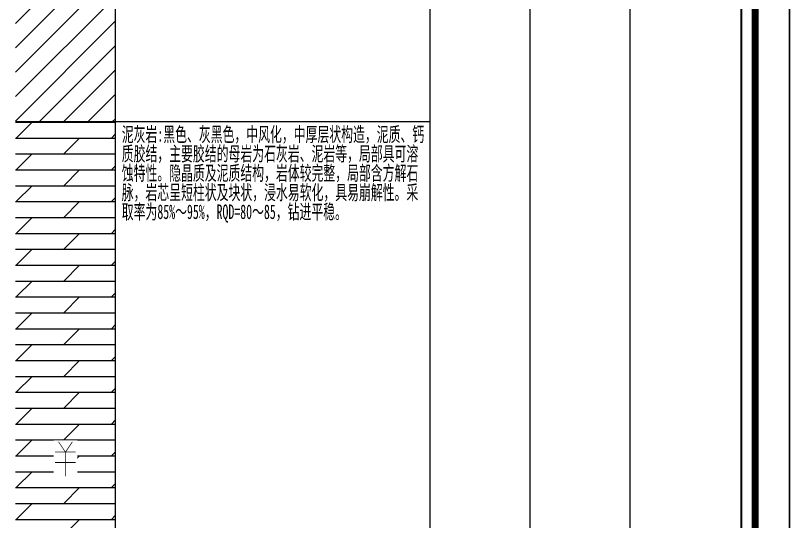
# Model space of a CAD drawing. Header units: millimetres. Extents: x 1264 to 9491, y 619 to 916.
# Drawn here: x 4257.2 to 4369.5, y 692 to 765.2 of the extents above; entities that cross this region are included whole.
import ezdxf

# ---------------------------------------------------------------- set-up
doc = ezdxf.new("R2010")
doc.units = ezdxf.units.MM
doc.styles.add('成果图表体', font='simfang_0.ttf', dxfattribs={"width": 0.6, "height": 2.1})

# ---------------------------------------------------------------- blocks, each defined once
blk = doc.blocks.new('FH_ZHONG.dwg', base_point=(0, 0.03))
blk.add_wipeout([(-1.7, -2.67), (1.7, -2.67), (1.7, 2.73), (-1.7, 2.73)])
at = {"color": 7, "const_width": 0.1}
for points in [[(-1, 2.53), (0, 1.03), (1, 2.53)], [(-1.5, 1.03), (1.5, 1.03)], [(0, 1.03), (0, -2.47)], [(-1.5, -0.47), (1.5, -0.47)]]:
    blk.add_lwpolyline(points, dxfattribs=at)
blk = doc.blocks.new('柱状图图框模板-(昇龙标准).dwg13', base_point=(27, 229))
for points, const_width in [([(0, 0), (210, 0), (210, 297), (0, 297)], 0.25), ([(25, 5), (205, 5), (205, 292), (25, 292)], 1), ([(27, 265), (203, 265), (203, 17), (27, 17)], 0.3)]:
    blk.add_lwpolyline(points, close=True, dxfattribs=dict(const_width=const_width))

msp = doc.modelspace()

# ---------------------------------------------------------------- hatches: boundary and pattern name
at = {"linetype": 'Continuous'}
h = msp.add_hatch(dxfattribs=at)
h.set_pattern_fill('GKNXT', scale=0.5, style=0, pattern_type=2)
h.set_pattern_definition([(45, (0, 0), (-1.767767, 1.767767), [])])
h.paths.add_polyline_path([(4257.21, 749.89), (4271.7, 749.89), (4271.7, 789.89), (4257.21, 789.89)])
h = msp.add_hatch(dxfattribs=at)
h.set_pattern_fill('GKNHY1', scale=0.5, style=0, pattern_type=2)
h.set_pattern_definition([(0, (0, 0), (0, 2.3), []), (45, (0, 0), (4e-16, 4.5999997), [3.252691, -6.5053825])])
h.paths.add_polyline_path([(4257.21, 652.19), (4271.7, 652.19), (4271.7, 749.89), (4257.21, 749.89)])

# ---------------------------------------------------------------- linework, layer by layer
at = {"color": 0}
for points in [[(4271.7, 635.89), (4271.7, 819.89)], [(4271.7, 635.89), (4271.7, 819.89)], [(4317.32, 635.89), (4317.32, 819.89)], [(4317.32, 635.89), (4317.32, 819.89)], [(4331.81, 635.89), (4331.81, 819.89)], [(4331.81, 635.89), (4331.81, 819.89)], [(4346.3, 635.89), (4346.3, 819.89)], [(4346.3, 635.89), (4346.3, 819.89)], [(4362.39, 635.89), (4362.39, 819.89)], [(4271.7, 749.89), (4271.7, 789.89)], [(4317.32, 749.89), (4317.32, 789.89)], [(4271.7, 749.89), (4317.32, 749.89)], [(4271.7, 749.89), (4317.32, 749.89)], [(4271.7, 652.19), (4271.7, 749.89)], [(4317.32, 652.19), (4317.32, 749.89)]]:
    msp.add_lwpolyline(points, dxfattribs=at)
at = {"color": 7, "flags": 128}
msp.add_lwpolyline([(4257.21, 749.89), (4271.7, 749.89)], dxfattribs=at)

# ---------------------------------------------------------------- texts
at = {"color": 0, "insert": (4272.61, 749.09), "char_height": 2.1, "width": 43.8045, "attachment_point": 1, "line_spacing_factor": 0.8, "style": '成果图表体'}
msp.add_mtext('\\A1;泥灰岩:黑色、灰黑色，中风化，中厚层状构造，泥质、钙质胶结，主要胶结的母岩为石灰岩、泥岩等，局部具可溶蚀特性。隐晶质及泥质结构，岩体较完整，局部含方解石脉，岩芯呈短柱状及块状，浸水易软化，具易崩解性。采取率为85%～95%，RQD=80～85，钻进平稳。', dxfattribs=at)

# ---------------------------------------------------------------- next in the draw order: block references
msp.add_blockref('FH_ZHONG.dwg', (4264.45, 701.04))

# ---------------------------------------------------------------- next in the draw order: block references
msp.add_blockref('柱状图图框模板-(昇龙标准).dwg13', (4186.39, 847.89))

doc.saveas('drawing.dxf')
